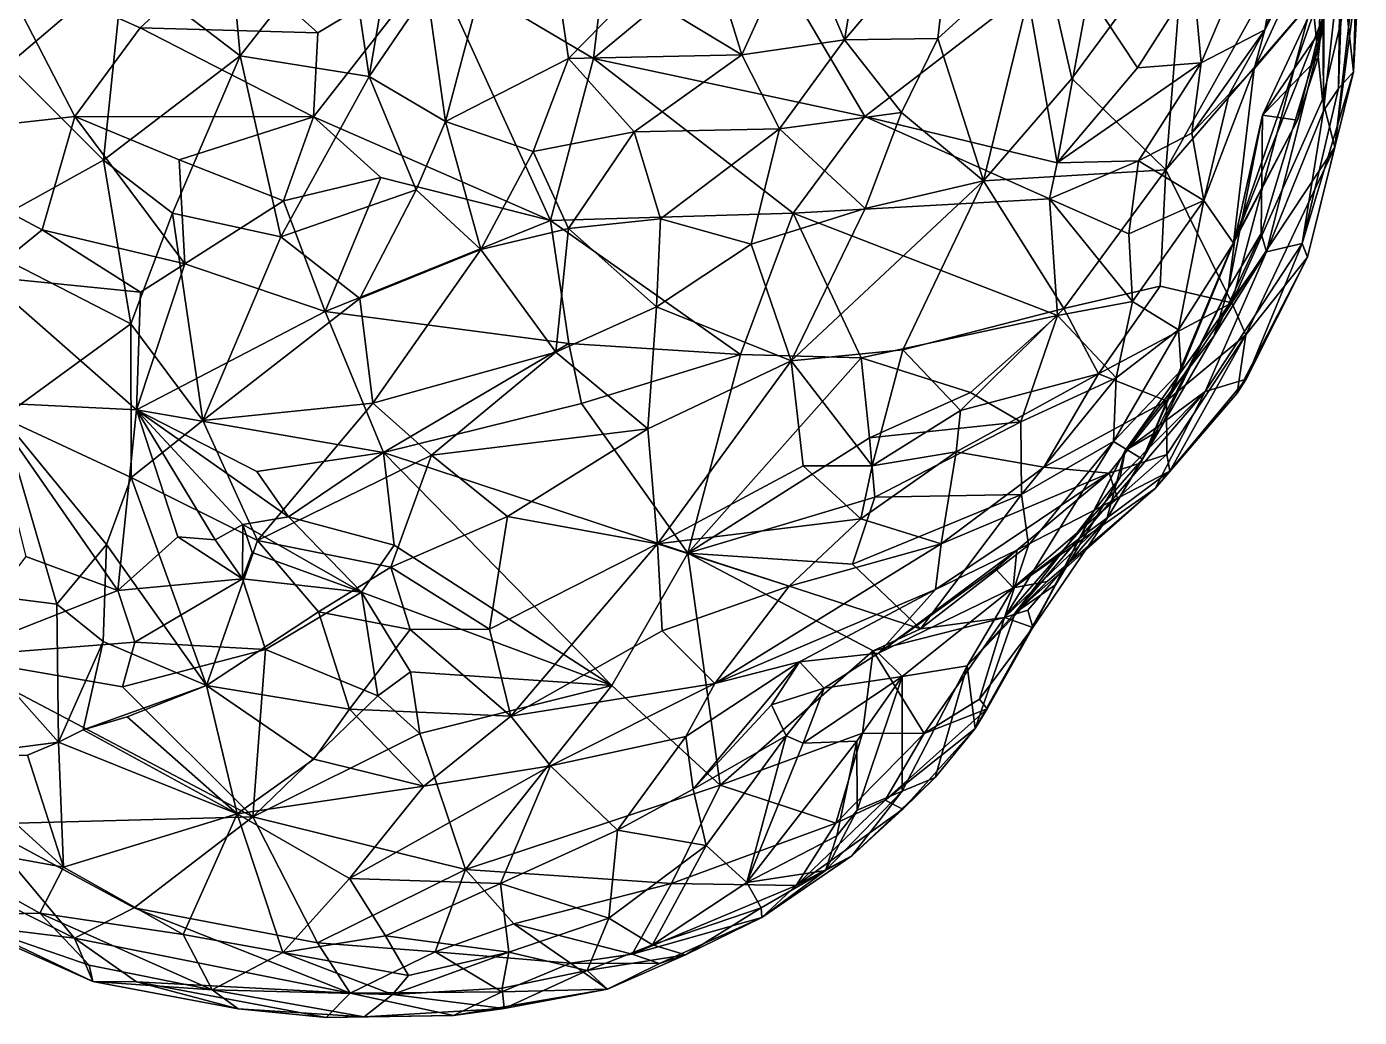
# Model space of a CAD drawing. Header units: metres. Extents: x 5.59 to 7.4, y 6.08 to 8.22.
# Drawn here: x 6.304 to 7.277, y 6.082 to 6.806 of the extents above; entities that cross this region are included whole.
import ezdxf

# ---------------------------------------------------------------- set-up
doc = ezdxf.new("R2010")
doc.units = ezdxf.units.M

msp = doc.modelspace()

# ---------------------------------------------------------------- linework, layer by layer
at = {"layer": '1', "color": 1}
for points in [[(6.5966, 6.8316, 2.6792), (6.672, 6.9705, 2.6409), (6.61, 6.7364, 2.6707)], [(6.61, 6.7364, 2.6707), (6.672, 6.9705, 2.6409), (6.6997, 6.7824, 2.6327)], [(6.7483, 6.8323, 2.623), (6.6997, 6.7824, 2.6327), (6.672, 6.9705, 2.6409)], [(7.1616, 6.7793, 4.1061), (7.236, 6.9541, 4.2062), (7.1561, 6.8398, 4.1792)], [(7.1616, 6.7793, 4.1061), (7.2082, 6.8033, 4.0581), (7.236, 6.9541, 4.2062)], [(7.236, 6.9541, 4.2062), (7.2082, 6.8033, 4.0581), (7.2513, 6.9123, 4.1034)], [(6.46, 6.7843, 2.806), (6.3748, 6.8496, 2.8773), (6.4469, 6.9297, 2.8153)], [(6.4469, 6.9297, 2.8153), (6.5371, 6.8828, 2.7675), (6.46, 6.7843, 2.806)], [(6.5821, 6.9327, 2.6972), (6.5541, 6.7693, 2.7188), (6.5371, 6.8828, 2.7675)], [(6.5821, 6.9327, 2.6972), (6.5966, 6.8316, 2.6792), (6.5541, 6.7693, 2.7188)], [(6.8674, 6.8759, 2.6332), (6.9213, 6.9154, 2.649), (6.9012, 6.7961, 2.6529)], [(6.9798, 6.8885, 2.678), (6.9012, 6.7961, 2.6529), (6.9213, 6.9154, 2.649)], [(7.2588, 6.9021, 4.0133), (7.2513, 6.9123, 4.1034), (7.2082, 6.8033, 4.0581)], [(7.2005, 6.7748, 3.9662), (7.2498, 6.8331, 3.8981), (7.2588, 6.9021, 4.0133)], [(7.2082, 6.8033, 4.0581), (7.2005, 6.7748, 3.9662), (7.2588, 6.9021, 4.0133)], [(7.2648, 6.8454, 3.3422), (7.2729, 6.7727, 3.2511), (7.2763, 6.8914, 3.3206)], [(7.2772, 6.8538, 3.1561), (7.2763, 6.8914, 3.3206), (7.2729, 6.7727, 3.2511)], [(6.5371, 6.8828, 2.7675), (6.5541, 6.7693, 2.7188), (6.46, 6.7843, 2.806)], [(6.9694, 6.7971, 2.6871), (6.9012, 6.7961, 2.6529), (6.9798, 6.8885, 2.678)], [(6.9694, 6.7971, 2.6871), (6.9798, 6.8885, 2.678), (7.0449, 6.8659, 2.7238)], [(7.0673, 6.7678, 2.7724), (7.0449, 6.8659, 2.7238), (7.15, 6.8801, 2.8107)], [(7.0673, 6.7678, 2.7724), (7.15, 6.8801, 2.8107), (7.136, 6.7012, 2.8663)], [(7.2038, 6.823, 2.8991), (7.136, 6.7012, 2.8663), (7.15, 6.8801, 2.8107)], [(6.718, 6.7825, 4.1052), (6.8344, 6.879, 4.205), (6.7267, 6.8567, 4.1626)], [(6.9162, 6.7401, 4.0947), (6.8344, 6.879, 4.205), (6.718, 6.7825, 4.1052)], [(6.8674, 6.8759, 2.6332), (6.8264, 6.785, 2.6312), (6.8004, 6.8687, 2.6184)], [(6.9012, 6.7961, 2.6529), (6.8264, 6.785, 2.6312), (6.8674, 6.8759, 2.6332)], [(6.8344, 6.879, 4.205), (6.9162, 6.7401, 4.0947), (7.0346, 6.8314, 4.1998)], [(6.387, 6.8049, 4.0797), (6.4488, 6.862, 4.1205), (6.2816, 6.8516, 4.1274)], [(6.4488, 6.862, 4.1205), (6.387, 6.8049, 4.0797), (6.5168, 6.8011, 4.0771)], [(6.601, 6.8518, 4.1497), (6.4488, 6.862, 4.1205), (6.5168, 6.8011, 4.0771)], [(6.7483, 6.8323, 2.623), (6.8004, 6.8687, 2.6184), (6.8264, 6.785, 2.6312)], [(7.0027, 6.693, 2.7449), (6.9694, 6.7971, 2.6871), (7.0449, 6.8659, 2.7238)], [(7.0449, 6.8659, 2.7238), (7.0673, 6.7678, 2.7724), (7.0027, 6.693, 2.7449)], [(6.3394, 6.74, 4.0156), (6.2816, 6.8516, 4.1274), (6.1913, 6.7234, 3.9984)], [(6.3394, 6.74, 4.0156), (6.387, 6.8049, 4.0797), (6.2816, 6.8516, 4.1274)], [(6.6866, 6.6642, 3.9915), (6.601, 6.8518, 4.1497), (6.5135, 6.7397, 4.0157)], [(6.5135, 6.7397, 4.0157), (6.601, 6.8518, 4.1497), (6.5168, 6.8011, 4.0771)], [(6.718, 6.7825, 4.1052), (6.7267, 6.8567, 4.1626), (6.601, 6.8518, 4.1497)], [(6.6866, 6.6642, 3.9915), (6.718, 6.7825, 4.1052), (6.601, 6.8518, 4.1497)], [(7.2431, 6.8249, 2.9697), (7.2753, 6.8583, 3.049), (7.2503, 6.7525, 3.0592)], [(7.2592, 6.7177, 3.1327), (7.2503, 6.7525, 3.0592), (7.2753, 6.8583, 3.049)], [(7.2633, 6.854, 3.3998), (7.2506, 6.8483, 3.4281), (7.2511, 6.7441, 3.4037)], [(7.2511, 6.7441, 3.4037), (7.2621, 6.7605, 3.3563), (7.2633, 6.854, 3.3998)], [(7.2772, 6.8538, 3.1561), (7.2592, 6.7177, 3.1327), (7.2753, 6.8583, 3.049)], [(7.2729, 6.7727, 3.2511), (7.2592, 6.7177, 3.1327), (7.2772, 6.8538, 3.1561)], [(7.2648, 6.8454, 3.3422), (7.2633, 6.854, 3.3998), (7.2621, 6.7605, 3.3563)], [(6.256, 6.8255, 2.992), (6.3748, 6.8496, 2.8773), (6.2905, 6.7777, 2.9465)], [(6.3748, 6.8496, 2.8773), (6.3602, 6.7083, 2.8748), (6.2905, 6.7777, 2.9465)], [(6.3602, 6.7083, 2.8748), (6.3748, 6.8496, 2.8773), (6.46, 6.7843, 2.806)], [(7.2512, 6.8064, 3.5558), (7.2511, 6.7441, 3.4037), (7.2506, 6.8483, 3.4281)], [(7.2729, 6.7727, 3.2511), (7.2648, 6.8454, 3.3422), (7.2621, 6.7605, 3.3563)], [(6.5966, 6.8316, 2.6792), (6.61, 6.7364, 2.6707), (6.5541, 6.7693, 2.7188)], [(6.6997, 6.7824, 2.6327), (6.7483, 6.8323, 2.623), (6.8264, 6.785, 2.6312)], [(7.0565, 6.7062, 4.0773), (7.0346, 6.8314, 4.1998), (6.9162, 6.7401, 4.0947)], [(7.0565, 6.7062, 4.0773), (7.0795, 6.8298, 4.1993), (7.0346, 6.8314, 4.1998)], [(7.1152, 6.7755, 4.1356), (7.1561, 6.8398, 4.1792), (7.0795, 6.8298, 4.1993)], [(7.1616, 6.7793, 4.1061), (7.1561, 6.8398, 4.1792), (7.1152, 6.7755, 4.1356)], [(7.2498, 6.8331, 3.8981), (7.1854, 6.6475, 3.8489), (7.25, 6.8108, 3.7812)], [(7.2005, 6.7748, 3.9662), (7.1854, 6.6475, 3.8489), (7.2498, 6.8331, 3.8981)], [(7.2512, 6.8064, 3.5558), (7.2491, 6.8323, 3.6382), (7.2066, 6.741, 3.6249)], [(7.2472, 6.7828, 3.6892), (7.2066, 6.741, 3.6249), (7.2491, 6.8323, 3.6382)], [(7.2472, 6.7828, 3.6892), (7.2491, 6.8323, 3.6382), (7.25, 6.8108, 3.7812)], [(7.0795, 6.8298, 4.1993), (7.0565, 6.7062, 4.0773), (7.1152, 6.7755, 4.1356)], [(7.136, 6.7012, 2.8663), (7.2038, 6.823, 2.8991), (7.2431, 6.8249, 2.9697)], [(7.1842, 6.6041, 3.0383), (7.136, 6.7012, 2.8663), (7.2431, 6.8249, 2.9697)], [(7.2503, 6.7525, 3.0592), (7.1842, 6.6041, 3.0383), (7.2431, 6.8249, 2.9697)], [(6.387, 6.8049, 4.0797), (6.3394, 6.74, 4.0156), (6.5135, 6.7397, 4.0157)], [(6.5135, 6.7397, 4.0157), (6.5168, 6.8011, 4.0771), (6.387, 6.8049, 4.0797)], [(7.1822, 6.7564, 4.0179), (7.2082, 6.8033, 4.0581), (7.1549, 6.7278, 4.0378)], [(7.2082, 6.8033, 4.0581), (7.1616, 6.7793, 4.1061), (7.1549, 6.7278, 4.0378)], [(7.2005, 6.7748, 3.9662), (7.2082, 6.8033, 4.0581), (7.1822, 6.7564, 4.0179)], [(7.25, 6.8108, 3.7812), (7.1854, 6.6475, 3.8489), (7.2321, 6.7374, 3.7139)], [(7.2095, 6.6412, 3.5301), (7.2512, 6.8064, 3.5558), (7.2055, 6.6547, 3.5843)], [(7.2055, 6.6547, 3.5843), (7.2512, 6.8064, 3.5558), (7.2066, 6.741, 3.6249)], [(7.2511, 6.7441, 3.4037), (7.2512, 6.8064, 3.5558), (7.2095, 6.6412, 3.5301)], [(7.2472, 6.7828, 3.6892), (7.25, 6.8108, 3.7812), (7.2321, 6.7374, 3.7139)], [(6.8538, 6.7311, 2.651), (6.8264, 6.785, 2.6312), (6.9012, 6.7961, 2.6529)], [(6.9429, 6.7431, 2.685), (6.8538, 6.7311, 2.651), (6.9012, 6.7961, 2.6529)], [(6.9694, 6.7971, 2.6871), (6.9429, 6.7431, 2.685), (6.9012, 6.7961, 2.6529)], [(6.9694, 6.7971, 2.6871), (7.0027, 6.693, 2.7449), (6.9429, 6.7431, 2.685)], [(6.46, 6.7843, 2.806), (6.4106, 6.6695, 2.837), (6.3602, 6.7083, 2.8748)], [(6.46, 6.7843, 2.806), (6.4897, 6.6522, 2.7618), (6.4106, 6.6695, 2.837)], [(6.46, 6.7843, 2.806), (6.5541, 6.7693, 2.7188), (6.4897, 6.6522, 2.7618)], [(6.6997, 6.7824, 2.6327), (6.8264, 6.785, 2.6312), (6.7478, 6.7288, 2.6348)], [(6.7478, 6.7288, 2.6348), (6.8264, 6.785, 2.6312), (6.8538, 6.7311, 2.651)], [(7.2066, 6.741, 3.6249), (7.2472, 6.7828, 3.6892), (7.2321, 6.7374, 3.7139)], [(6.3602, 6.7083, 2.8748), (6.2578, 6.6516, 2.9768), (6.2905, 6.7777, 2.9465)], [(6.6997, 6.7824, 2.6327), (6.674, 6.7145, 2.6486), (6.61, 6.7364, 2.6707)], [(6.7478, 6.7288, 2.6348), (6.674, 6.7145, 2.6486), (6.6997, 6.7824, 2.6327)], [(6.718, 6.7825, 4.1052), (6.6866, 6.6642, 3.9915), (6.8637, 6.6695, 4.0257)], [(6.8637, 6.6695, 4.0257), (6.9162, 6.7401, 4.0947), (6.718, 6.7825, 4.1052)], [(7.0565, 6.7062, 4.0773), (7.116, 6.7077, 4.053), (7.1616, 6.7793, 4.1061)], [(7.1616, 6.7793, 4.1061), (7.1152, 6.7755, 4.1356), (7.0565, 6.7062, 4.0773)], [(7.116, 6.7077, 4.053), (7.1549, 6.7278, 4.0378), (7.1616, 6.7793, 4.1061)], [(7.1637, 6.6787, 3.9618), (7.1854, 6.6475, 3.8489), (7.2005, 6.7748, 3.9662)], [(7.1637, 6.6787, 3.9618), (7.2005, 6.7748, 3.9662), (7.1822, 6.7564, 4.0179)], [(6.5886, 6.6866, 2.6932), (6.4897, 6.6522, 2.7618), (6.5541, 6.7693, 2.7188)], [(6.5886, 6.6866, 2.6932), (6.5541, 6.7693, 2.7188), (6.61, 6.7364, 2.6707)], [(7.0673, 6.7678, 2.7724), (7.136, 6.7012, 2.8663), (7.0027, 6.693, 2.7449)], [(7.2729, 6.7727, 3.2511), (7.2621, 6.7605, 3.3563), (7.2354, 6.6473, 3.3779)], [(7.2354, 6.6473, 3.3779), (7.2393, 6.6374, 3.219), (7.2729, 6.7727, 3.2511)], [(7.2592, 6.7177, 3.1327), (7.2729, 6.7727, 3.2511), (7.2393, 6.6374, 3.219)], [(7.1822, 6.7564, 4.0179), (7.1549, 6.7278, 4.0378), (7.1637, 6.6787, 3.9618)], [(7.2354, 6.6473, 3.3779), (7.2621, 6.7605, 3.3563), (7.2511, 6.7441, 3.4037)], [(7.2503, 6.7525, 3.0592), (7.2592, 6.7177, 3.1327), (7.1842, 6.6041, 3.0383)], [(7.2095, 6.6412, 3.5301), (7.2354, 6.6473, 3.3779), (7.2511, 6.7441, 3.4037)], [(6.3154, 6.6573, 3.9308), (6.3394, 6.74, 4.0156), (6.1913, 6.7234, 3.9984)], [(6.4197, 6.6324, 3.9209), (6.3394, 6.74, 4.0156), (6.3154, 6.6573, 3.9308)], [(6.4197, 6.6324, 3.9209), (6.4154, 6.7084, 3.9958), (6.3394, 6.74, 4.0156)], [(6.5135, 6.7397, 4.0157), (6.3394, 6.74, 4.0156), (6.4154, 6.7084, 3.9958)], [(6.5135, 6.7397, 4.0157), (6.4154, 6.7084, 3.9958), (6.4917, 6.6784, 3.9685)], [(6.5627, 6.6956, 3.9866), (6.5135, 6.7397, 4.0157), (6.4917, 6.6784, 3.9685)], [(6.6866, 6.6642, 3.9915), (6.5135, 6.7397, 4.0157), (6.5627, 6.6956, 3.9866)], [(6.6358, 6.6429, 2.681), (6.5886, 6.6866, 2.6932), (6.61, 6.7364, 2.6707)], [(6.6358, 6.6429, 2.681), (6.61, 6.7364, 2.6707), (6.674, 6.7145, 2.6486)], [(6.9164, 6.673, 2.697), (6.8538, 6.7311, 2.651), (6.9429, 6.7431, 2.685)], [(6.9162, 6.7401, 4.0947), (6.8637, 6.6695, 4.0257), (7.051, 6.68, 4.0367)], [(7.051, 6.68, 4.0367), (7.0565, 6.7062, 4.0773), (6.9162, 6.7401, 4.0947)], [(6.9164, 6.673, 2.697), (6.9429, 6.7431, 2.685), (7.0027, 6.693, 2.7449)], [(7.1816, 6.6147, 3.6754), (7.2055, 6.6547, 3.5843), (7.2066, 6.741, 3.6249)], [(7.1816, 6.6147, 3.6754), (7.2066, 6.741, 3.6249), (7.1862, 6.6506, 3.7152)], [(7.1862, 6.6506, 3.7152), (7.2321, 6.7374, 3.7139), (7.1854, 6.6475, 3.8489)], [(7.1862, 6.6506, 3.7152), (7.2066, 6.741, 3.6249), (7.2321, 6.7374, 3.7139)], [(6.6998, 6.6584, 2.6578), (6.674, 6.7145, 2.6486), (6.7478, 6.7288, 2.6348)], [(6.6998, 6.6584, 2.6578), (6.7478, 6.7288, 2.6348), (6.7669, 6.6654, 2.6521)], [(6.8538, 6.7311, 2.651), (6.7669, 6.6654, 2.6521), (6.7478, 6.7288, 2.6348)], [(6.7669, 6.6654, 2.6521), (6.8538, 6.7311, 2.651), (6.8332, 6.6468, 2.6744)], [(6.9164, 6.673, 2.697), (6.8332, 6.6468, 2.6744), (6.8538, 6.7311, 2.651)], [(7.1637, 6.6787, 3.9618), (7.1549, 6.7278, 4.0378), (7.116, 6.7077, 4.053)], [(6.1913, 6.7234, 3.9984), (6.2733, 6.6233, 3.8816), (6.3154, 6.6573, 3.9308)], [(6.6998, 6.6584, 2.6578), (6.6358, 6.6429, 2.681), (6.674, 6.7145, 2.6486)], [(7.1842, 6.6041, 3.0383), (7.2592, 6.7177, 3.1327), (7.1942, 6.5807, 3.1124)], [(7.2393, 6.6374, 3.219), (7.1942, 6.5807, 3.1124), (7.2592, 6.7177, 3.1327)], [(6.3602, 6.7083, 2.8748), (6.3802, 6.5888, 2.8549), (6.2578, 6.6516, 2.9768)], [(6.4106, 6.6695, 2.837), (6.3802, 6.5888, 2.8549), (6.3602, 6.7083, 2.8748)], [(6.4154, 6.7084, 3.9958), (6.4197, 6.6324, 3.9209), (6.4917, 6.6784, 3.9685)], [(7.109, 6.6543, 3.9894), (7.116, 6.7077, 4.053), (7.051, 6.68, 4.0367)], [(7.0565, 6.7062, 4.0773), (7.051, 6.68, 4.0367), (7.116, 6.7077, 4.053)], [(7.116, 6.7077, 4.053), (7.109, 6.6543, 3.9894), (7.1637, 6.6787, 3.9618)], [(6.5627, 6.6956, 3.9866), (6.4917, 6.6784, 3.9685), (6.522, 6.5976, 3.9097)], [(6.6866, 6.6642, 3.9915), (6.5627, 6.6956, 3.9866), (6.522, 6.5976, 3.9097)], [(7.0614, 6.5998, 2.8502), (7.0027, 6.693, 2.7449), (7.136, 6.7012, 2.8663)], [(7.1318, 6.6161, 2.926), (7.0614, 6.5998, 2.8502), (7.136, 6.7012, 2.8663)], [(7.1318, 6.6161, 2.926), (7.136, 6.7012, 2.8663), (7.1842, 6.6041, 3.0383)], [(6.4897, 6.6522, 2.7618), (6.5886, 6.6866, 2.6932), (6.5474, 6.6072, 2.7264)], [(6.5474, 6.6072, 2.7264), (6.5886, 6.6866, 2.6932), (6.6358, 6.6429, 2.681)], [(6.8623, 6.5618, 2.7345), (6.9164, 6.673, 2.697), (7.0027, 6.693, 2.7449)], [(6.8623, 6.5618, 2.7345), (7.0027, 6.693, 2.7449), (6.9438, 6.5698, 2.777)], [(6.9438, 6.5698, 2.777), (7.0027, 6.693, 2.7449), (7.0614, 6.5998, 2.8502)], [(6.4917, 6.6784, 3.9685), (6.4197, 6.6324, 3.9209), (6.522, 6.5976, 3.9097)], [(6.8637, 6.6695, 4.0257), (7.0568, 6.5947, 3.9514), (7.051, 6.68, 4.0367)], [(7.1116, 6.6049, 3.9376), (7.109, 6.6543, 3.9894), (7.051, 6.68, 4.0367)], [(7.0568, 6.5947, 3.9514), (7.1116, 6.6049, 3.9376), (7.051, 6.68, 4.0367)], [(7.1116, 6.6049, 3.9376), (7.1637, 6.6787, 3.9618), (7.109, 6.6543, 3.9894)], [(7.1116, 6.6049, 3.9376), (7.1451, 6.5843, 3.8607), (7.1637, 6.6787, 3.9618)], [(7.1451, 6.5843, 3.8607), (7.1854, 6.6475, 3.8489), (7.1637, 6.6787, 3.9618)], [(6.4106, 6.6695, 2.837), (6.4327, 6.5182, 2.8219), (6.3802, 6.5888, 2.8549)], [(6.4106, 6.6695, 2.837), (6.4897, 6.6522, 2.7618), (6.4327, 6.5182, 2.8219)], [(6.8253, 6.5664, 3.9374), (6.8637, 6.6695, 4.0257), (6.6866, 6.6642, 3.9915)], [(6.8637, 6.6695, 4.0257), (6.8253, 6.5664, 3.9374), (6.9135, 6.5638, 3.9457)], [(6.8623, 6.5618, 2.7345), (6.8332, 6.6468, 2.6744), (6.9164, 6.673, 2.697)], [(6.9135, 6.5638, 3.9457), (7.0568, 6.5947, 3.9514), (6.8637, 6.6695, 4.0257)], [(6.3154, 6.6573, 3.9308), (6.2733, 6.6233, 3.8816), (6.3873, 6.6119, 3.8925)], [(6.3873, 6.6119, 3.8925), (6.4197, 6.6324, 3.9209), (6.3154, 6.6573, 3.9308)], [(6.6866, 6.6642, 3.9915), (6.522, 6.5976, 3.9097), (6.6999, 6.5743, 3.9169)], [(6.6998, 6.6584, 2.6578), (6.6904, 6.5681, 2.7053), (6.6358, 6.6429, 2.681)], [(6.6999, 6.5743, 3.9169), (6.8253, 6.5664, 3.9374), (6.6866, 6.6642, 3.9915)], [(6.764, 6.6012, 2.683), (6.6904, 6.5681, 2.7053), (6.6998, 6.6584, 2.6578)], [(6.6998, 6.6584, 2.6578), (6.7669, 6.6654, 2.6521), (6.764, 6.6012, 2.683)], [(6.7669, 6.6654, 2.6521), (6.8332, 6.6468, 2.6744), (6.764, 6.6012, 2.683)], [(6.2578, 6.6516, 2.9768), (6.3802, 6.5888, 2.8549), (6.2864, 6.5204, 2.9747)], [(6.4327, 6.5182, 2.8219), (6.4897, 6.6522, 2.7618), (6.5474, 6.6072, 2.7264)], [(6.8332, 6.6468, 2.6744), (6.8623, 6.5618, 2.7345), (6.764, 6.6012, 2.683)], [(7.1188, 6.4899, 3.7275), (7.1816, 6.6147, 3.6754), (7.1862, 6.6506, 3.7152)], [(7.1471, 6.5549, 3.7884), (7.1188, 6.4899, 3.7275), (7.1862, 6.6506, 3.7152)], [(7.1471, 6.5549, 3.7884), (7.1854, 6.6475, 3.8489), (7.1451, 6.5843, 3.8607)], [(7.1471, 6.5549, 3.7884), (7.1862, 6.6506, 3.7152), (7.1854, 6.6475, 3.8489)], [(7.2354, 6.6473, 3.3779), (7.2095, 6.6412, 3.5301), (7.1647, 6.5394, 3.4396)], [(7.1647, 6.5394, 3.4396), (7.1946, 6.5483, 3.318), (7.2354, 6.6473, 3.3779)], [(7.2095, 6.6412, 3.5301), (7.2055, 6.6547, 3.5843), (7.1709, 6.5797, 3.6088)], [(7.2055, 6.6547, 3.5843), (7.1816, 6.6147, 3.6754), (7.1709, 6.5797, 3.6088)], [(7.2393, 6.6374, 3.219), (7.2354, 6.6473, 3.3779), (7.1946, 6.5483, 3.318)], [(6.6358, 6.6429, 2.681), (6.5568, 6.5309, 2.7458), (6.5474, 6.6072, 2.7264)], [(6.5568, 6.5309, 2.7458), (6.6358, 6.6429, 2.681), (6.6904, 6.5681, 2.7053)], [(7.1647, 6.5394, 3.4396), (7.2095, 6.6412, 3.5301), (7.1061, 6.4962, 3.5584)], [(7.1709, 6.5797, 3.6088), (7.1061, 6.4962, 3.5584), (7.2095, 6.6412, 3.5301)], [(7.1942, 6.5807, 3.1124), (7.2393, 6.6374, 3.219), (7.1879, 6.5382, 3.2188)], [(7.1946, 6.5483, 3.318), (7.1879, 6.5382, 3.2188), (7.2393, 6.6374, 3.219)], [(6.3844, 6.5259, 3.7897), (6.522, 6.5976, 3.9097), (6.4197, 6.6324, 3.9209)], [(6.3844, 6.5259, 3.7897), (6.4197, 6.6324, 3.9209), (6.3873, 6.6119, 3.8925)], [(6.3844, 6.5259, 3.7897), (6.3873, 6.6119, 3.8925), (6.2733, 6.6233, 3.8816)], [(6.2733, 6.6233, 3.8816), (6.2751, 6.5312, 3.7506), (6.3844, 6.5259, 3.7897)], [(7.0614, 6.5998, 2.8502), (7.1318, 6.6161, 2.926), (7.0868, 6.5523, 2.9271)], [(7.0868, 6.5523, 2.9271), (7.1318, 6.6161, 2.926), (7.1842, 6.6041, 3.0383)], [(7.1816, 6.6147, 3.6754), (7.1188, 6.4899, 3.7275), (7.1311, 6.5108, 3.6402)], [(7.1709, 6.5797, 3.6088), (7.1816, 6.6147, 3.6754), (7.1311, 6.5108, 3.6402)], [(6.5568, 6.5309, 2.7458), (6.4327, 6.5182, 2.8219), (6.5474, 6.6072, 2.7264)], [(6.764, 6.6012, 2.683), (6.7576, 6.512, 2.7488), (6.6904, 6.5681, 2.7053)], [(6.764, 6.6012, 2.683), (6.8623, 6.5618, 2.7345), (6.7576, 6.512, 2.7488)], [(7.0614, 6.5998, 2.8502), (6.986, 6.5254, 2.8489), (6.9438, 6.5698, 2.777)], [(6.986, 6.5254, 2.8489), (7.0614, 6.5998, 2.8502), (7.0868, 6.5523, 2.9271)], [(7.1116, 6.6049, 3.9376), (7.0568, 6.5947, 3.9514), (7.0997, 6.5493, 3.8849)], [(7.1363, 6.5325, 3.0453), (7.0868, 6.5523, 2.9271), (7.1842, 6.6041, 3.0383)], [(7.1451, 6.5843, 3.8607), (7.1116, 6.6049, 3.9376), (7.0997, 6.5493, 3.8849)], [(7.1842, 6.6041, 3.0383), (7.1942, 6.5807, 3.1124), (7.1363, 6.5325, 3.0453)], [(6.3805, 6.4766, 2.8905), (6.2864, 6.5204, 2.9747), (6.3802, 6.5888, 2.8549)], [(6.3805, 6.4766, 2.8905), (6.3802, 6.5888, 2.8549), (6.4327, 6.5182, 2.8219)], [(6.5647, 6.4947, 3.8092), (6.522, 6.5976, 3.9097), (6.3844, 6.5259, 3.7897)], [(6.6999, 6.5743, 3.9169), (6.522, 6.5976, 3.9097), (6.5647, 6.4947, 3.8092)], [(6.9135, 6.5638, 3.9457), (6.9933, 6.5386, 3.9198), (7.0568, 6.5947, 3.9514)], [(7.0301, 6.5171, 3.8916), (7.0568, 6.5947, 3.9514), (6.9933, 6.5386, 3.9198)], [(7.0301, 6.5171, 3.8916), (7.0997, 6.5493, 3.8849), (7.0568, 6.5947, 3.9514)], [(7.1471, 6.5549, 3.7884), (7.1451, 6.5843, 3.8607), (7.0977, 6.5028, 3.8159)], [(7.1451, 6.5843, 3.8607), (7.0997, 6.5493, 3.8849), (7.0977, 6.5028, 3.8159)], [(7.1311, 6.5108, 3.6402), (7.1061, 6.4962, 3.5584), (7.1709, 6.5797, 3.6088)], [(7.1363, 6.5325, 3.0453), (7.1942, 6.5807, 3.1124), (7.1367, 6.4932, 3.1541)], [(7.1942, 6.5807, 3.1124), (7.1389, 6.4811, 3.2123), (7.1367, 6.4932, 3.1541)], [(7.1942, 6.5807, 3.1124), (7.1879, 6.5382, 3.2188), (7.1389, 6.4811, 3.2123)], [(6.6999, 6.5743, 3.9169), (6.5647, 6.4947, 3.8092), (6.7092, 6.5306, 3.8772)], [(6.7092, 6.5306, 3.8772), (6.8253, 6.5664, 3.9374), (6.6999, 6.5743, 3.9169)], [(6.9438, 6.5698, 2.777), (6.9214, 6.4851, 2.8442), (6.8623, 6.5618, 2.7345)], [(6.986, 6.5254, 2.8489), (6.9214, 6.4851, 2.8442), (6.9438, 6.5698, 2.777)], [(6.6904, 6.5681, 2.7053), (6.5996, 6.4927, 2.7579), (6.5568, 6.5309, 2.7458)], [(6.6904, 6.5681, 2.7053), (6.7576, 6.512, 2.7488), (6.5996, 6.4927, 2.7579)], [(6.7868, 6.4212, 3.8051), (6.8253, 6.5664, 3.9374), (6.7092, 6.5306, 3.8772)], [(6.7576, 6.512, 2.7488), (6.8623, 6.5618, 2.7345), (6.7648, 6.4282, 2.8369)], [(6.8623, 6.5618, 2.7345), (6.8711, 6.4851, 2.8123), (6.7648, 6.4282, 2.8369)], [(6.8253, 6.5664, 3.9374), (6.7868, 6.4212, 3.8051), (6.9135, 6.5638, 3.9457)], [(6.9196, 6.5055, 3.8906), (6.9135, 6.5638, 3.9457), (6.7868, 6.4212, 3.8051)], [(6.8623, 6.5618, 2.7345), (6.9214, 6.4851, 2.8442), (6.8711, 6.4851, 2.8123)], [(6.9196, 6.5055, 3.8906), (6.9933, 6.5386, 3.9198), (6.9135, 6.5638, 3.9457)], [(6.986, 6.5254, 2.8489), (7.0868, 6.5523, 2.9271), (6.9827, 6.4952, 2.8759)], [(7.0868, 6.5523, 2.9271), (7.0467, 6.4841, 2.9686), (6.9827, 6.4952, 2.8759)], [(7.0305, 6.4641, 3.8362), (7.0997, 6.5493, 3.8849), (7.0301, 6.5171, 3.8916)], [(7.0305, 6.4641, 3.8362), (7.0977, 6.5028, 3.8159), (7.0997, 6.5493, 3.8849)], [(7.0467, 6.4841, 2.9686), (7.0868, 6.5523, 2.9271), (7.1363, 6.5325, 3.0453)], [(7.1188, 6.4899, 3.7275), (7.1471, 6.5549, 3.7884), (7.0977, 6.5028, 3.8159)], [(7.128, 6.4686, 3.3459), (7.1647, 6.5394, 3.4396), (7.0259, 6.3778, 3.4274)], [(7.1026, 6.4767, 3.4802), (7.0259, 6.3778, 3.4274), (7.1647, 6.5394, 3.4396)], [(7.1061, 6.4962, 3.5584), (7.1026, 6.4767, 3.4802), (7.1647, 6.5394, 3.4396)], [(7.1879, 6.5382, 3.2188), (7.1946, 6.5483, 3.318), (7.128, 6.4686, 3.3459)], [(7.1946, 6.5483, 3.318), (7.1647, 6.5394, 3.4396), (7.128, 6.4686, 3.3459)], [(6.3707, 6.3939, 3.6709), (6.3844, 6.5259, 3.7897), (6.2751, 6.5312, 3.7506)], [(6.2751, 6.5312, 3.7506), (6.3036, 6.4189, 3.6708), (6.3707, 6.3939, 3.6709)], [(6.4727, 6.4304, 2.8359), (6.4327, 6.5182, 2.8219), (6.5568, 6.5309, 2.7458)], [(6.4727, 6.4304, 2.8359), (6.5568, 6.5309, 2.7458), (6.5996, 6.4927, 2.7579)], [(6.5647, 6.4947, 3.8092), (6.7868, 6.4212, 3.8051), (6.7092, 6.5306, 3.8772)], [(7.0301, 6.5171, 3.8916), (6.9933, 6.5386, 3.9198), (6.9196, 6.5055, 3.8906)], [(7.0467, 6.4841, 2.9686), (7.1363, 6.5325, 3.0453), (7.0945, 6.4797, 3.0834)], [(7.1367, 6.4932, 3.1541), (7.0945, 6.4797, 3.0834), (7.1363, 6.5325, 3.0453)], [(7.1389, 6.4811, 3.2123), (7.1879, 6.5382, 3.2188), (7.128, 6.4686, 3.3459)], [(6.2864, 6.5204, 2.9747), (6.3261, 6.384, 3.0058), (6.2263, 6.3967, 3.093)], [(6.3624, 6.4277, 2.9516), (6.2864, 6.5204, 2.9747), (6.3805, 6.4766, 2.8905)], [(6.3261, 6.384, 3.0058), (6.2864, 6.5204, 2.9747), (6.3624, 6.4277, 2.9516)], [(6.3844, 6.5259, 3.7897), (6.3707, 6.3939, 3.6709), (6.4145, 6.4331, 3.7183)], [(6.4145, 6.4331, 3.7183), (6.4417, 6.4311, 3.7237), (6.3844, 6.5259, 3.7897)], [(6.4417, 6.4311, 3.7237), (6.462, 6.4423, 3.7377), (6.3844, 6.5259, 3.7897)], [(6.462, 6.4423, 3.7377), (6.4952, 6.4479, 3.7508), (6.3844, 6.5259, 3.7897)], [(6.3844, 6.5259, 3.7897), (6.4952, 6.4479, 3.7508), (6.4722, 6.4808, 3.7712)], [(6.5647, 6.4947, 3.8092), (6.3844, 6.5259, 3.7897), (6.4722, 6.4808, 3.7712)], [(6.9214, 6.4851, 2.8442), (6.986, 6.5254, 2.8489), (6.9827, 6.4952, 2.8759)], [(6.4327, 6.5182, 2.8219), (6.4727, 6.4304, 2.8359), (6.3805, 6.4766, 2.8905)], [(6.6553, 6.4481, 2.7903), (6.5996, 6.4927, 2.7579), (6.7576, 6.512, 2.7488)], [(6.7576, 6.512, 2.7488), (6.7648, 6.4282, 2.8369), (6.6553, 6.4481, 2.7903)], [(6.9196, 6.5055, 3.8906), (6.9234, 6.4621, 3.8591), (7.0301, 6.5171, 3.8916)], [(7.0301, 6.5171, 3.8916), (6.9234, 6.4621, 3.8591), (7.0305, 6.4641, 3.8362)], [(7.1311, 6.5108, 3.6402), (7.1188, 6.4899, 3.7275), (7.0929, 6.4463, 3.6707)], [(7.0929, 6.4463, 3.6707), (7.1061, 6.4962, 3.5584), (7.1311, 6.5108, 3.6402)], [(6.9234, 6.4621, 3.8591), (6.9196, 6.5055, 3.8906), (6.7868, 6.4212, 3.8051)], [(7.0182, 6.3744, 3.7101), (7.1188, 6.4899, 3.7275), (7.0977, 6.5028, 3.8159)], [(7.0977, 6.5028, 3.8159), (7.0357, 6.4271, 3.7796), (7.0182, 6.3744, 3.7101)], [(7.0305, 6.4641, 3.8362), (7.0357, 6.4271, 3.7796), (7.0977, 6.5028, 3.8159)], [(6.5647, 6.4947, 3.8092), (6.4722, 6.4808, 3.7712), (6.4952, 6.4479, 3.7508)], [(6.4727, 6.4304, 2.8359), (6.5996, 6.4927, 2.7579), (6.5701, 6.411, 2.8226)], [(6.5725, 6.4271, 3.7566), (6.5647, 6.4947, 3.8092), (6.4952, 6.4479, 3.7508)], [(6.7315, 6.3246, 3.7051), (6.7868, 6.4212, 3.8051), (6.5647, 6.4947, 3.8092)], [(6.5647, 6.4947, 3.8092), (6.5725, 6.4271, 3.7566), (6.7315, 6.3246, 3.7051)], [(6.5701, 6.411, 2.8226), (6.5996, 6.4927, 2.7579), (6.6553, 6.4481, 2.7903)], [(6.9132, 6.4464, 2.8857), (6.9827, 6.4952, 2.8759), (6.9718, 6.4282, 2.969)], [(6.9827, 6.4952, 2.8759), (6.9132, 6.4464, 2.8857), (6.9214, 6.4851, 2.8442)], [(6.9827, 6.4952, 2.8759), (7.0467, 6.4841, 2.9686), (6.9718, 6.4282, 2.969)], [(7.0556, 6.3985, 3.5219), (7.1061, 6.4962, 3.5584), (7.0389, 6.367, 3.605)], [(7.1061, 6.4962, 3.5584), (7.0929, 6.4463, 3.6707), (7.0389, 6.367, 3.605)], [(7.1061, 6.4962, 3.5584), (7.0556, 6.3985, 3.5219), (7.1026, 6.4767, 3.4802)], [(7.1367, 6.4932, 3.1541), (7.1007, 6.4615, 3.162), (7.0945, 6.4797, 3.0834)], [(7.1367, 6.4932, 3.1541), (7.1389, 6.4811, 3.2123), (7.1007, 6.4615, 3.162)], [(6.9132, 6.4464, 2.8857), (6.7648, 6.4282, 2.8369), (6.8711, 6.4851, 2.8123)], [(6.9132, 6.4464, 2.8857), (6.8711, 6.4851, 2.8123), (6.9214, 6.4851, 2.8442)], [(6.9718, 6.4282, 2.969), (7.0467, 6.4841, 2.9686), (7.0945, 6.4797, 3.0834)], [(7.1188, 6.4899, 3.7275), (7.0182, 6.3744, 3.7101), (7.0929, 6.4463, 3.6707)], [(7.1007, 6.4615, 3.162), (7.1389, 6.4811, 3.2123), (7.0244, 6.3959, 3.2795)], [(7.1389, 6.4811, 3.2123), (7.128, 6.4686, 3.3459), (7.0244, 6.3959, 3.2795)], [(6.4355, 6.3247, 2.9542), (6.3624, 6.4277, 2.9516), (6.3805, 6.4766, 2.8905)], [(6.4727, 6.4304, 2.8359), (6.4355, 6.3247, 2.9542), (6.3805, 6.4766, 2.8905)], [(6.9677, 6.3947, 3.0885), (6.9718, 6.4282, 2.969), (7.0945, 6.4797, 3.0834)], [(7.0945, 6.4797, 3.0834), (7.027, 6.4234, 3.1469), (6.9677, 6.3947, 3.0885)], [(7.0556, 6.3985, 3.5219), (7.0259, 6.3778, 3.4274), (7.1026, 6.4767, 3.4802)], [(7.1007, 6.4615, 3.162), (7.027, 6.4234, 3.1469), (7.0945, 6.4797, 3.0834)], [(6.907, 6.4132, 3.8135), (6.9234, 6.4621, 3.8591), (6.7868, 6.4212, 3.8051)], [(6.907, 6.4132, 3.8135), (6.9567, 6.366, 3.7429), (7.0305, 6.4641, 3.8362)], [(7.0305, 6.4641, 3.8362), (6.9234, 6.4621, 3.8591), (6.907, 6.4132, 3.8135)], [(7.0305, 6.4641, 3.8362), (6.9567, 6.366, 3.7429), (7.0357, 6.4271, 3.7796)], [(7.128, 6.4686, 3.3459), (7.0492, 6.4007, 3.3369), (7.0244, 6.3959, 3.2795)], [(7.027, 6.4234, 3.1469), (7.1007, 6.4615, 3.162), (7.0244, 6.3959, 3.2795)], [(7.0259, 6.3778, 3.4274), (7.0492, 6.4007, 3.3369), (7.128, 6.4686, 3.3459)], [(6.462, 6.4423, 3.7377), (6.4417, 6.4311, 3.7237), (6.4618, 6.4025, 3.7044)], [(6.462, 6.4423, 3.7377), (6.4618, 6.4025, 3.7044), (6.4688, 6.4218, 3.7237)], [(6.462, 6.4423, 3.7377), (6.5486, 6.3927, 3.7169), (6.4952, 6.4479, 3.7508)], [(6.462, 6.4423, 3.7377), (6.4688, 6.4218, 3.7237), (6.5486, 6.3927, 3.7169)], [(6.4952, 6.4479, 3.7508), (6.5486, 6.3927, 3.7169), (6.5725, 6.4271, 3.7566)], [(6.6421, 6.3657, 2.8618), (6.5701, 6.411, 2.8226), (6.6553, 6.4481, 2.7903)], [(6.7648, 6.4282, 2.8369), (6.6421, 6.3657, 2.8618), (6.6553, 6.4481, 2.7903)], [(6.7648, 6.4282, 2.8369), (6.9132, 6.4464, 2.8857), (6.8609, 6.3973, 2.9235)], [(6.9718, 6.4282, 2.969), (6.8609, 6.3973, 2.9235), (6.9132, 6.4464, 2.8857)], [(7.0182, 6.3744, 3.7101), (7.0352, 6.3796, 3.6822), (7.0929, 6.4463, 3.6707)], [(7.0352, 6.3796, 3.6822), (7.0389, 6.367, 3.605), (7.0929, 6.4463, 3.6707)], [(6.4618, 6.4025, 3.7044), (6.4145, 6.4331, 3.7183), (6.3707, 6.3939, 3.6709)], [(6.4618, 6.4025, 3.7044), (6.4417, 6.4311, 3.7237), (6.4145, 6.4331, 3.7183)], [(6.3261, 6.384, 3.0058), (6.3624, 6.4277, 2.9516), (6.36, 6.3569, 2.9931)], [(6.4355, 6.3247, 2.9542), (6.36, 6.3569, 2.9931), (6.3624, 6.4277, 2.9516)], [(6.4355, 6.3247, 2.9542), (6.4727, 6.4304, 2.8359), (6.5173, 6.3785, 2.8579)], [(6.5173, 6.3785, 2.8579), (6.4727, 6.4304, 2.8359), (6.5701, 6.411, 2.8226)], [(6.5725, 6.4271, 3.7566), (6.5486, 6.3927, 3.7169), (6.7315, 6.3246, 3.7051)], [(6.6421, 6.3657, 2.8618), (6.7648, 6.4282, 2.8369), (6.6576, 6.3022, 2.9407)], [(6.7681, 6.3645, 2.9401), (6.6576, 6.3022, 2.9407), (6.7648, 6.4282, 2.8369)], [(6.7681, 6.3645, 2.9401), (6.7648, 6.4282, 2.8369), (6.8609, 6.3973, 2.9235)], [(6.8609, 6.3973, 2.9235), (6.9718, 6.4282, 2.969), (6.8066, 6.3262, 3.0099)], [(6.9677, 6.3947, 3.0885), (6.8066, 6.3262, 3.0099), (6.9718, 6.4282, 2.969)], [(7.027, 6.4234, 3.1469), (7.0115, 6.4098, 3.1905), (6.9262, 6.3483, 3.2115)], [(6.9262, 6.3483, 3.2115), (6.9677, 6.3947, 3.0885), (7.027, 6.4234, 3.1469)], [(7.0182, 6.3744, 3.7101), (7.0357, 6.4271, 3.7796), (6.9567, 6.366, 3.7429)], [(7.0244, 6.3959, 3.2795), (7.0115, 6.4098, 3.1905), (7.027, 6.4234, 3.1469)], [(6.3036, 6.4189, 3.6708), (6.2474, 6.3455, 3.591), (6.3707, 6.3939, 3.6709)], [(6.4618, 6.4025, 3.7044), (6.5486, 6.3927, 3.7169), (6.4688, 6.4218, 3.7237)], [(6.7868, 6.4212, 3.8051), (6.7315, 6.3246, 3.7051), (6.8105, 6.2518, 3.6343)], [(6.9222, 6.3499, 3.7309), (6.9567, 6.366, 3.7429), (6.7868, 6.4212, 3.8051)], [(6.9567, 6.366, 3.7429), (6.907, 6.4132, 3.8135), (6.7868, 6.4212, 3.8051)], [(6.7868, 6.4212, 3.8051), (6.8105, 6.2518, 3.6343), (6.9222, 6.3499, 3.7309)], [(6.5701, 6.411, 2.8226), (6.5842, 6.3656, 2.8548), (6.5173, 6.3785, 2.8579)], [(6.5842, 6.3656, 2.8548), (6.5701, 6.411, 2.8226), (6.6421, 6.3657, 2.8618)], [(7.0244, 6.3959, 3.2795), (6.9262, 6.3483, 3.2115), (7.0115, 6.4098, 3.1905)], [(6.3274, 6.2832, 3.0576), (6.2263, 6.3967, 3.093), (6.3261, 6.384, 3.0058)], [(6.2429, 6.2724, 3.1396), (6.2263, 6.3967, 3.093), (6.3274, 6.2832, 3.0576)], [(6.383, 6.3563, 3.6413), (6.3707, 6.3939, 3.6709), (6.2474, 6.3455, 3.591)], [(6.3707, 6.3939, 3.6709), (6.383, 6.3563, 3.6413), (6.4618, 6.4025, 3.7044)], [(6.4618, 6.4025, 3.7044), (6.383, 6.3563, 3.6413), (6.4784, 6.3509, 3.6595)], [(6.4618, 6.4025, 3.7044), (6.4784, 6.3509, 3.6595), (6.5486, 6.3927, 3.7169)], [(6.7681, 6.3645, 2.9401), (6.8609, 6.3973, 2.9235), (6.8066, 6.3262, 3.0099)], [(6.8683, 6.342, 3.1205), (6.8066, 6.3262, 3.0099), (6.9677, 6.3947, 3.0885)], [(6.8683, 6.342, 3.1205), (6.9677, 6.3947, 3.0885), (6.9262, 6.3483, 3.2115)], [(7.0244, 6.3959, 3.2795), (6.9435, 6.3312, 3.277), (6.9262, 6.3483, 3.2115)], [(6.9908, 6.3391, 3.3664), (6.9435, 6.3312, 3.277), (7.0244, 6.3959, 3.2795)], [(7.0244, 6.3959, 3.2795), (7.0492, 6.4007, 3.3369), (6.9908, 6.3391, 3.3664)], [(7.0259, 6.3778, 3.4274), (6.9908, 6.3391, 3.3664), (7.0492, 6.4007, 3.3369)], [(7.0556, 6.3985, 3.5219), (6.9966, 6.2932, 3.4779), (7.0259, 6.3778, 3.4274)], [(7.0055, 6.3076, 3.5626), (6.9966, 6.2932, 3.4779), (7.0556, 6.3985, 3.5219)], [(7.0389, 6.367, 3.605), (7.0055, 6.3076, 3.5626), (7.0556, 6.3985, 3.5219)], [(6.3274, 6.2832, 3.0576), (6.3261, 6.384, 3.0058), (6.36, 6.3569, 2.9931)], [(6.5486, 6.3927, 3.7169), (6.4784, 6.3509, 3.6595), (6.5606, 6.317, 3.6551)], [(6.5844, 6.3346, 3.6761), (6.5486, 6.3927, 3.7169), (6.5606, 6.317, 3.6551)], [(6.5486, 6.3927, 3.7169), (6.5844, 6.3346, 3.6761), (6.7315, 6.3246, 3.7051)], [(6.5173, 6.3785, 2.8579), (6.5399, 6.3075, 2.9265), (6.4355, 6.3247, 2.9542)], [(6.5842, 6.3656, 2.8548), (6.5399, 6.3075, 2.9265), (6.5173, 6.3785, 2.8579)], [(6.9595, 6.2896, 3.6182), (7.0182, 6.3744, 3.7101), (6.9222, 6.3499, 3.7309)], [(6.9567, 6.366, 3.7429), (6.9222, 6.3499, 3.7309), (7.0182, 6.3744, 3.7101)], [(7.0182, 6.3744, 3.7101), (6.9595, 6.2896, 3.6182), (6.9998, 6.3148, 3.604)], [(7.0259, 6.3778, 3.4274), (6.9966, 6.2932, 3.4779), (6.9908, 6.3391, 3.3664)], [(7.0182, 6.3744, 3.7101), (6.9998, 6.3148, 3.604), (7.0389, 6.367, 3.605)], [(7.0389, 6.367, 3.605), (7.0352, 6.3796, 3.6822), (7.0182, 6.3744, 3.7101)], [(6.5842, 6.3656, 2.8548), (6.6576, 6.3022, 2.9407), (6.5399, 6.3075, 2.9265)], [(6.6421, 6.3657, 2.8618), (6.6576, 6.3022, 2.9407), (6.5842, 6.3656, 2.8548)], [(6.8066, 6.3262, 3.0099), (6.6576, 6.3022, 2.9407), (6.7681, 6.3645, 2.9401)], [(7.0055, 6.3076, 3.5626), (7.0389, 6.367, 3.605), (6.9998, 6.3148, 3.604)], [(6.2474, 6.3455, 3.591), (6.3742, 6.3238, 3.6087), (6.383, 6.3563, 3.6413)], [(6.36, 6.3569, 2.9931), (6.3454, 6.2922, 3.0434), (6.3274, 6.2832, 3.0576)], [(6.4355, 6.3247, 2.9542), (6.3454, 6.2922, 3.0434), (6.36, 6.3569, 2.9931)], [(6.3742, 6.3238, 3.6087), (6.4784, 6.3509, 3.6595), (6.383, 6.3563, 3.6413)], [(6.4692, 6.2289, 3.5712), (6.3742, 6.3238, 3.6087), (6.2474, 6.3455, 3.591)], [(6.4692, 6.2289, 3.5712), (6.2474, 6.3455, 3.591), (6.2692, 6.2235, 3.5138)], [(6.4692, 6.2289, 3.5712), (6.4784, 6.3509, 3.6595), (6.3742, 6.3238, 3.6087)], [(6.4692, 6.2289, 3.5712), (6.5606, 6.317, 3.6551), (6.4784, 6.3509, 3.6595)], [(6.9143, 6.2899, 3.6513), (6.9222, 6.3499, 3.7309), (6.8105, 6.2518, 3.6343)], [(6.9262, 6.3483, 3.2115), (6.8864, 6.3226, 3.1934), (6.8683, 6.342, 3.1205)], [(6.8864, 6.3226, 3.1934), (6.9262, 6.3483, 3.2115), (6.9435, 6.3312, 3.277)], [(6.9222, 6.3499, 3.7309), (6.9143, 6.2899, 3.6513), (6.9595, 6.2896, 3.6182)], [(6.7854, 6.2874, 3.0503), (6.8066, 6.3262, 3.0099), (6.8683, 6.342, 3.1205)], [(6.7854, 6.2874, 3.0503), (6.8683, 6.342, 3.1205), (6.7908, 6.2489, 3.1083)], [(6.8683, 6.342, 3.1205), (6.848, 6.3105, 3.1488), (6.7908, 6.2489, 3.1083)], [(6.8864, 6.3226, 3.1934), (6.848, 6.3105, 3.1488), (6.8683, 6.342, 3.1205)], [(6.9434, 6.2474, 3.3902), (6.9435, 6.3312, 3.277), (6.9908, 6.3391, 3.3664)], [(6.9675, 6.2575, 3.4467), (6.9434, 6.2474, 3.3902), (6.9908, 6.3391, 3.3664)], [(6.9908, 6.3391, 3.3664), (6.9966, 6.2932, 3.4779), (6.9675, 6.2575, 3.4467)], [(6.5911, 6.2897, 3.6421), (6.5844, 6.3346, 3.6761), (6.5606, 6.317, 3.6551)], [(6.5911, 6.2897, 3.6421), (6.7315, 6.3246, 3.7051), (6.5844, 6.3346, 3.6761)], [(6.8066, 6.3262, 3.0099), (6.6865, 6.2659, 3.0057), (6.6576, 6.3022, 2.9407)], [(6.6865, 6.2659, 3.0057), (6.8066, 6.3262, 3.0099), (6.7854, 6.2874, 3.0503)], [(6.9435, 6.3312, 3.277), (6.8711, 6.2825, 3.2417), (6.8864, 6.3226, 3.1934)], [(6.9435, 6.3312, 3.277), (6.9103, 6.2841, 3.2888), (6.8711, 6.2825, 3.2417)], [(6.9103, 6.2841, 3.2888), (6.9435, 6.3312, 3.277), (6.9104, 6.2336, 3.3356)], [(6.9434, 6.2474, 3.3902), (6.9104, 6.2336, 3.3356), (6.9435, 6.3312, 3.277)], [(6.3454, 6.2922, 3.0434), (6.4355, 6.3247, 2.9542), (6.3775, 6.3017, 3.0154)], [(6.4579, 6.231, 3.0245), (6.3775, 6.3017, 3.0154), (6.4355, 6.3247, 2.9542)], [(6.5399, 6.3075, 2.9265), (6.5137, 6.2709, 2.9724), (6.4355, 6.3247, 2.9542)], [(6.4579, 6.231, 3.0245), (6.4355, 6.3247, 2.9542), (6.5137, 6.2709, 2.9724)], [(6.5606, 6.317, 3.6551), (6.4692, 6.2289, 3.5712), (6.5911, 6.2897, 3.6421)], [(6.6246, 6.1904, 3.572), (6.7315, 6.3246, 3.7051), (6.5911, 6.2897, 3.6421)], [(6.7315, 6.3246, 3.7051), (6.6246, 6.1904, 3.572), (6.8105, 6.2518, 3.6343)], [(6.8864, 6.3226, 3.1934), (6.8586, 6.288, 3.1929), (6.848, 6.3105, 3.1488)], [(6.8711, 6.2825, 3.2417), (6.8586, 6.288, 3.1929), (6.8864, 6.3226, 3.1934)], [(6.5399, 6.3075, 2.9265), (6.5942, 6.2511, 2.9985), (6.5137, 6.2709, 2.9724)], [(6.6576, 6.3022, 2.9407), (6.5942, 6.2511, 2.9985), (6.5399, 6.3075, 2.9265)], [(6.7908, 6.2489, 3.1083), (6.848, 6.3105, 3.1488), (6.8586, 6.288, 3.1929)], [(6.931, 6.241, 3.5518), (6.9966, 6.2932, 3.4779), (7.0055, 6.3076, 3.5626)], [(7.0055, 6.3076, 3.5626), (6.9595, 6.2896, 3.6182), (6.931, 6.241, 3.5518)], [(6.9595, 6.2896, 3.6182), (7.0055, 6.3076, 3.5626), (6.9998, 6.3148, 3.604)], [(6.3775, 6.3017, 3.0154), (6.4579, 6.231, 3.0245), (6.3454, 6.2922, 3.0434)], [(6.6865, 6.2659, 3.0057), (6.5942, 6.2511, 2.9985), (6.6576, 6.3022, 2.9407)], [(6.3274, 6.2832, 3.0576), (6.3454, 6.2922, 3.0434), (6.4579, 6.231, 3.0245)], [(6.6246, 6.1904, 3.572), (6.5911, 6.2897, 3.6421), (6.4692, 6.2289, 3.5712)], [(6.7854, 6.2874, 3.0503), (6.7356, 6.2191, 3.0904), (6.6865, 6.2659, 3.0057)], [(6.7356, 6.2191, 3.0904), (6.7854, 6.2874, 3.0503), (6.7908, 6.2489, 3.1083)], [(6.8003, 6.2079, 3.1751), (6.7908, 6.2489, 3.1083), (6.8586, 6.288, 3.1929)], [(6.83, 6.1808, 3.2755), (6.8003, 6.2079, 3.1751), (6.8586, 6.288, 3.1929)], [(6.8949, 6.2242, 3.5622), (6.9143, 6.2899, 3.6513), (6.8105, 6.2518, 3.6343)], [(6.8586, 6.288, 3.1929), (6.8711, 6.2825, 3.2417), (6.83, 6.1808, 3.2755)], [(6.9143, 6.2899, 3.6513), (6.8949, 6.2242, 3.5622), (6.9595, 6.2896, 3.6182)], [(6.9595, 6.2896, 3.6182), (6.8949, 6.2242, 3.5622), (6.931, 6.241, 3.5518)], [(6.931, 6.241, 3.5518), (6.9439, 6.2345, 3.4955), (6.9966, 6.2932, 3.4779)], [(6.9439, 6.2345, 3.4955), (6.9675, 6.2575, 3.4467), (6.9966, 6.2932, 3.4779)], [(6.2429, 6.2724, 3.1396), (6.3274, 6.2832, 3.0576), (6.3046, 6.2738, 3.0853)], [(6.3311, 6.192, 3.1286), (6.3046, 6.2738, 3.0853), (6.3274, 6.2832, 3.0576)], [(6.3311, 6.192, 3.1286), (6.3274, 6.2832, 3.0576), (6.4579, 6.231, 3.0245)], [(6.9103, 6.2841, 3.2888), (6.83, 6.1808, 3.2755), (6.8711, 6.2825, 3.2417)], [(6.83, 6.1808, 3.2755), (6.9103, 6.2841, 3.2888), (6.8956, 6.215, 3.335)], [(6.9104, 6.2336, 3.3356), (6.8956, 6.215, 3.335), (6.9103, 6.2841, 3.2888)], [(6.2159, 6.2129, 3.224), (6.2429, 6.2724, 3.1396), (6.3311, 6.192, 3.1286)], [(6.2429, 6.2724, 3.1396), (6.3046, 6.2738, 3.0853), (6.3311, 6.192, 3.1286)], [(6.4579, 6.231, 3.0245), (6.5137, 6.2709, 2.9724), (6.5942, 6.2511, 2.9985)], [(6.5942, 6.2511, 2.9985), (6.6865, 6.2659, 3.0057), (6.5399, 6.1838, 3.0661)], [(6.6865, 6.2659, 3.0057), (6.6501, 6.18, 3.0883), (6.5399, 6.1838, 3.0661)], [(6.7356, 6.2191, 3.0904), (6.6501, 6.18, 3.0883), (6.6865, 6.2659, 3.0057)], [(6.9434, 6.2474, 3.3902), (6.9675, 6.2575, 3.4467), (6.9066, 6.2002, 3.4468)], [(6.9675, 6.2575, 3.4467), (6.9439, 6.2345, 3.4955), (6.9066, 6.2002, 3.4468)], [(6.5942, 6.2511, 2.9985), (6.5399, 6.1838, 3.0661), (6.4579, 6.231, 3.0245)], [(6.775, 6.1802, 3.559), (6.8105, 6.2518, 3.6343), (6.6246, 6.1904, 3.572)], [(6.7908, 6.2489, 3.1083), (6.8003, 6.2079, 3.1751), (6.7356, 6.2191, 3.0904)], [(6.8949, 6.2242, 3.5622), (6.8105, 6.2518, 3.6343), (6.775, 6.1802, 3.559)], [(6.8873, 6.1896, 3.3865), (6.9104, 6.2336, 3.3356), (6.9434, 6.2474, 3.3902)], [(6.9066, 6.2002, 3.4468), (6.8873, 6.1896, 3.3865), (6.9434, 6.2474, 3.3902)], [(6.8661, 6.1787, 3.4853), (6.9439, 6.2345, 3.4955), (6.931, 6.241, 3.5518)], [(6.8949, 6.2242, 3.5622), (6.8661, 6.1787, 3.4853), (6.931, 6.241, 3.5518)], [(6.2692, 6.2235, 3.5138), (6.3827, 6.1623, 3.4889), (6.4692, 6.2289, 3.5712)], [(6.4184, 6.1429, 3.1475), (6.3311, 6.192, 3.1286), (6.4579, 6.231, 3.0245)], [(6.4692, 6.2289, 3.5712), (6.3827, 6.1623, 3.4889), (6.5165, 6.1369, 3.496)], [(6.4912, 6.1298, 3.1476), (6.4184, 6.1429, 3.1475), (6.4579, 6.231, 3.0245)], [(6.4912, 6.1298, 3.1476), (6.4579, 6.231, 3.0245), (6.5399, 6.1838, 3.0661)], [(6.4692, 6.2289, 3.5712), (6.5165, 6.1369, 3.496), (6.6246, 6.1904, 3.572)], [(6.9066, 6.2002, 3.4468), (6.9439, 6.2345, 3.4955), (6.8661, 6.1787, 3.4853)], [(6.8873, 6.1896, 3.3865), (6.8956, 6.215, 3.335), (6.9104, 6.2336, 3.3356)], [(6.3391, 6.1401, 3.4408), (6.3827, 6.1623, 3.4889), (6.2692, 6.2235, 3.5138)], [(6.3391, 6.1401, 3.4408), (6.2692, 6.2235, 3.5138), (6.2716, 6.1736, 3.4571)], [(6.7356, 6.2191, 3.0904), (6.7292, 6.1549, 3.1803), (6.6501, 6.18, 3.0883)], [(6.8003, 6.2079, 3.1751), (6.7292, 6.1549, 3.1803), (6.7356, 6.2191, 3.0904)], [(6.8661, 6.1787, 3.4853), (6.8949, 6.2242, 3.5622), (6.775, 6.1802, 3.559)], [(6.3311, 6.192, 3.1286), (6.3137, 6.1585, 3.1897), (6.2159, 6.2129, 3.224)], [(6.2436, 6.157, 3.2876), (6.2159, 6.2129, 3.224), (6.3137, 6.1585, 3.1897)], [(6.83, 6.1808, 3.2755), (6.8956, 6.215, 3.335), (6.8873, 6.1896, 3.3865)], [(6.8003, 6.2079, 3.1751), (6.761, 6.1353, 3.2686), (6.7292, 6.1549, 3.1803)], [(6.8003, 6.2079, 3.1751), (6.83, 6.1808, 3.2755), (6.761, 6.1353, 3.2686)], [(6.8873, 6.1896, 3.3865), (6.9066, 6.2002, 3.4468), (6.8408, 6.1552, 3.4331)], [(6.8661, 6.1787, 3.4853), (6.8408, 6.1552, 3.4331), (6.9066, 6.2002, 3.4468)], [(6.3311, 6.192, 3.1286), (6.4184, 6.1429, 3.1475), (6.3137, 6.1585, 3.1897)], [(6.6246, 6.1904, 3.572), (6.5165, 6.1369, 3.496), (6.6025, 6.1303, 3.5)], [(6.6246, 6.1904, 3.572), (6.6025, 6.1303, 3.5), (6.6598, 6.1506, 3.5344)], [(6.6246, 6.1904, 3.572), (6.6598, 6.1506, 3.5344), (6.775, 6.1802, 3.559)], [(6.83, 6.1808, 3.2755), (6.8873, 6.1896, 3.3865), (6.8404, 6.1623, 3.3445)], [(6.8408, 6.1552, 3.4331), (6.8404, 6.1623, 3.3445), (6.8873, 6.1896, 3.3865)], [(6.5399, 6.1838, 3.0661), (6.5661, 6.142, 3.1228), (6.4912, 6.1298, 3.1476)], [(6.5661, 6.142, 3.1228), (6.5399, 6.1838, 3.0661), (6.6501, 6.18, 3.0883)], [(6.6561, 6.1301, 3.1739), (6.5661, 6.142, 3.1228), (6.6501, 6.18, 3.0883)], [(6.7292, 6.1549, 3.1803), (6.6561, 6.1301, 3.1739), (6.6501, 6.18, 3.0883)], [(6.7463, 6.1284, 3.478), (6.775, 6.1802, 3.559), (6.6598, 6.1506, 3.5344)], [(6.775, 6.1802, 3.559), (6.7463, 6.1284, 3.478), (6.8661, 6.1787, 3.4853)], [(6.83, 6.1808, 3.2755), (6.8404, 6.1623, 3.3445), (6.761, 6.1353, 3.2686)], [(6.3391, 6.1401, 3.4408), (6.2716, 6.1736, 3.4571), (6.2676, 6.1489, 3.3955)], [(6.8661, 6.1787, 3.4853), (6.7463, 6.1284, 3.478), (6.8408, 6.1552, 3.4331)], [(6.3827, 6.1623, 3.4889), (6.3391, 6.1401, 3.4408), (6.5404, 6.1001, 3.4403)], [(6.3827, 6.1623, 3.4889), (6.5404, 6.1001, 3.4403), (6.5165, 6.1369, 3.496)], [(6.8404, 6.1623, 3.3445), (6.7851, 6.1281, 3.3489), (6.761, 6.1353, 3.2686)], [(6.8408, 6.1552, 3.4331), (6.7851, 6.1281, 3.3489), (6.8404, 6.1623, 3.3445)], [(6.2436, 6.157, 3.2876), (6.3137, 6.1585, 3.1897), (6.3497, 6.1204, 3.25)], [(6.3497, 6.1204, 3.25), (6.3524, 6.1086, 3.3324), (6.2436, 6.157, 3.2876)], [(6.2676, 6.1489, 3.3955), (6.2436, 6.157, 3.2876), (6.3524, 6.1086, 3.3324)], [(6.3497, 6.1204, 3.25), (6.3137, 6.1585, 3.1897), (6.4395, 6.1025, 3.2228)], [(6.4395, 6.1025, 3.2228), (6.3137, 6.1585, 3.1897), (6.4184, 6.1429, 3.1475)], [(6.7012, 6.122, 3.4833), (6.6598, 6.1506, 3.5344), (6.6025, 6.1303, 3.5)], [(6.7134, 6.1166, 3.2609), (6.6561, 6.1301, 3.1739), (6.7292, 6.1549, 3.1803)], [(6.7012, 6.122, 3.4833), (6.7463, 6.1284, 3.478), (6.6598, 6.1506, 3.5344)], [(6.7292, 6.1549, 3.1803), (6.761, 6.1353, 3.2686), (6.7134, 6.1166, 3.2609)], [(6.7463, 6.1284, 3.478), (6.7663, 6.1217, 3.4215), (6.8408, 6.1552, 3.4331)], [(6.7851, 6.1281, 3.3489), (6.8408, 6.1552, 3.4331), (6.7663, 6.1217, 3.4215)], [(6.3391, 6.1401, 3.4408), (6.2676, 6.1489, 3.3955), (6.3524, 6.1086, 3.3324)], [(6.4395, 6.1025, 3.2228), (6.4184, 6.1429, 3.1475), (6.4912, 6.1298, 3.1476)], [(6.5661, 6.142, 3.1228), (6.583, 6.113, 3.1849), (6.4912, 6.1298, 3.1476)], [(6.583, 6.113, 3.1849), (6.5661, 6.142, 3.1228), (6.6561, 6.1301, 3.1739)], [(6.3524, 6.1086, 3.3324), (6.3843, 6.1083, 3.3858), (6.3391, 6.1401, 3.4408)], [(6.3391, 6.1401, 3.4408), (6.3843, 6.1083, 3.3858), (6.5404, 6.1001, 3.4403)], [(6.6025, 6.1303, 3.5), (6.5165, 6.1369, 3.496), (6.5404, 6.1001, 3.4403)], [(6.7851, 6.1281, 3.3489), (6.7134, 6.1166, 3.2609), (6.761, 6.1353, 3.2686)], [(6.4912, 6.1298, 3.1476), (6.5712, 6.0991, 3.2232), (6.4395, 6.1025, 3.2228)], [(6.5712, 6.0991, 3.2232), (6.4912, 6.1298, 3.1476), (6.583, 6.113, 3.1849)], [(6.6025, 6.1303, 3.5), (6.5404, 6.1001, 3.4403), (6.651, 6.1011, 3.4431)], [(6.6561, 6.1301, 3.1739), (6.5712, 6.0991, 3.2232), (6.583, 6.113, 3.1849)], [(6.6512, 6.1037, 3.2391), (6.5712, 6.0991, 3.2232), (6.6561, 6.1301, 3.1739)], [(6.6025, 6.1303, 3.5), (6.651, 6.1011, 3.4431), (6.7012, 6.122, 3.4833)], [(6.7281, 6.103, 3.3702), (6.7012, 6.122, 3.4833), (6.651, 6.1011, 3.4431)], [(6.6561, 6.1301, 3.1739), (6.7134, 6.1166, 3.2609), (6.6512, 6.1037, 3.2391)], [(6.7663, 6.1217, 3.4215), (6.7463, 6.1284, 3.478), (6.7012, 6.122, 3.4833)], [(6.7012, 6.122, 3.4833), (6.7281, 6.103, 3.3702), (6.7663, 6.1217, 3.4215)], [(6.7851, 6.1281, 3.3489), (6.7281, 6.103, 3.3702), (6.7134, 6.1166, 3.2609)], [(6.7663, 6.1217, 3.4215), (6.7281, 6.103, 3.3702), (6.7851, 6.1281, 3.3489)], [(6.4395, 6.1025, 3.2228), (6.3524, 6.1086, 3.3324), (6.3497, 6.1204, 3.25)], [(6.7134, 6.1166, 3.2609), (6.6527, 6.0889, 3.3086), (6.6512, 6.1037, 3.2391)], [(6.7281, 6.103, 3.3702), (6.6527, 6.0889, 3.3086), (6.7134, 6.1166, 3.2609)], [(6.4395, 6.1025, 3.2228), (6.4586, 6.0885, 3.3012), (6.3524, 6.1086, 3.3324)], [(6.3843, 6.1083, 3.3858), (6.3524, 6.1086, 3.3324), (6.4586, 6.0885, 3.3012)], [(6.4586, 6.0885, 3.3012), (6.5227, 6.0824, 3.3676), (6.3843, 6.1083, 3.3858)], [(6.5227, 6.0824, 3.3676), (6.5404, 6.1001, 3.4403), (6.3843, 6.1083, 3.3858)], [(6.5505, 6.0827, 3.2771), (6.4395, 6.1025, 3.2228), (6.5712, 6.0991, 3.2232)], [(6.4586, 6.0885, 3.3012), (6.4395, 6.1025, 3.2228), (6.5505, 6.0827, 3.2771)], [(6.6512, 6.1037, 3.2391), (6.6527, 6.0889, 3.3086), (6.5712, 6.0991, 3.2232)], [(6.6158, 6.0838, 3.3821), (6.6527, 6.0889, 3.3086), (6.7281, 6.103, 3.3702)], [(6.651, 6.1011, 3.4431), (6.6158, 6.0838, 3.3821), (6.7281, 6.103, 3.3702)], [(6.5404, 6.1001, 3.4403), (6.5227, 6.0824, 3.3676), (6.6158, 6.0838, 3.3821)], [(6.5404, 6.1001, 3.4403), (6.6158, 6.0838, 3.3821), (6.651, 6.1011, 3.4431)], [(6.5712, 6.0991, 3.2232), (6.6527, 6.0889, 3.3086), (6.5505, 6.0827, 3.2771)], [(6.5505, 6.0827, 3.2771), (6.5227, 6.0824, 3.3676), (6.4586, 6.0885, 3.3012)], [(6.5505, 6.0827, 3.2771), (6.6158, 6.0838, 3.3821), (6.5227, 6.0824, 3.3676)], [(6.6158, 6.0838, 3.3821), (6.5505, 6.0827, 3.2771), (6.6527, 6.0889, 3.3086)]]:
    msp.add_3dface(points, dxfattribs=at)

doc.saveas('drawing.dxf')
